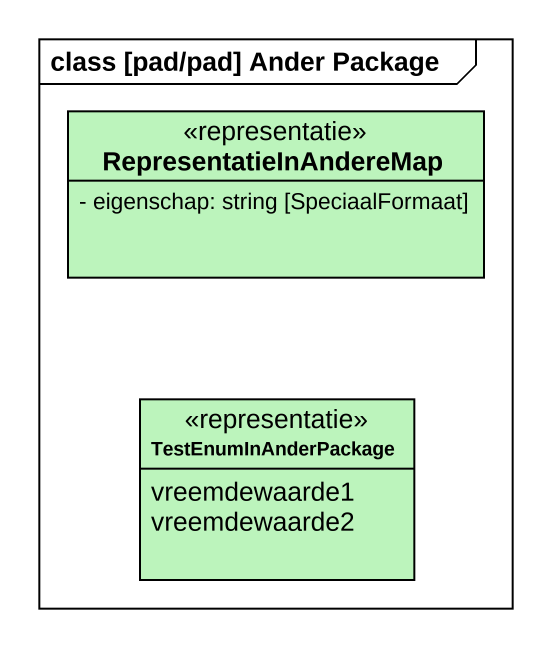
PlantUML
@startuml
mainframe class [pad/pad] Ander Package
hide circle
hide empty members
skinparam classAttributeIconSize 0
class RepresentatieInAndereMap <<representatie>> #BCF4BC {
  - eigenschap: string [SpeciaalFormaat]
}
enum TestEnumInAnderPackage <<representatie>> #BCF4BC {
  vreemdewaarde1
  vreemdewaarde2
}
@enduml
